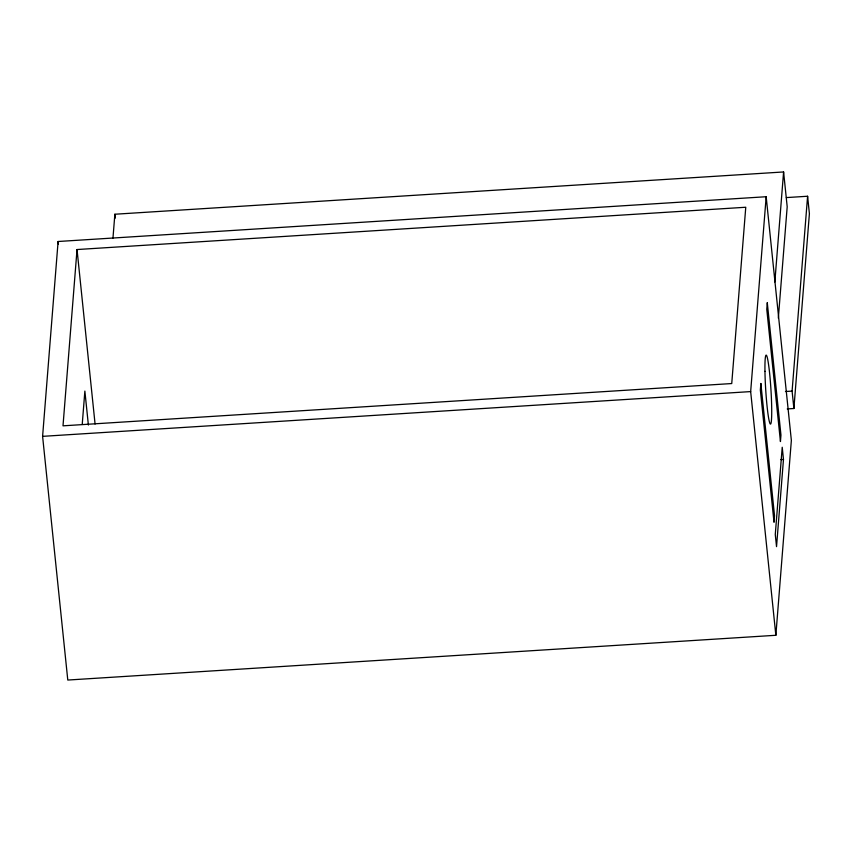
<?xml version="1.0" encoding="UTF-8"?>
<svg xmlns="http://www.w3.org/2000/svg" width="852" height="852" viewBox="0 0 852 852"><rect width="100%" height="100%" fill="white"/><g stroke="black" fill="none" stroke-linecap="round" stroke-linejoin="round"><path stroke-width="1.28" d="M42.6 436.352L58.106 241.499L766.172 196.727L791.359 440.42L775.852 635.283L67.787 680.045L42.6 436.352L750.665 391.59L766.172 196.727M77.031 249.54L63.005 425.83L731.74 383.549L745.766 207.249L77.031 249.54L95.073 424.04M82.239 424.232L84.87 391.089L88.384 425.031M112.965 238.091L114.871 214.235L783.595 171.955L787.195 206.77L778.334 318.115M774.841 281.969L783.595 171.955M783.478 459.43L776.534 546.643L775.277 534.46L782.221 447.247L783.478 459.43L780.858 459.59M787.248 408.928L793.894 408.502L792.094 391.1L807.6 196.248L786.343 197.589M793.894 408.502L809.4 213.65L807.6 196.248M785.459 391.515L792.094 391.1M750.665 391.59L775.852 635.283M114.871 214.235L115.265 218.101M58.106 241.499L58.373 244.141M760.857 383.496L760.346 389.992L774.021 522.276L774.532 515.779L760.857 383.496M767.29 302.769L766.768 309.265L780.443 441.549L780.954 435.052L767.29 302.769M764.958 371.312A34.591 2.62 86.4 0 0 770.41 424.072A34.591 2.62 86.4 0 0 769.622 373.336A34.591 2.62 86.4 0 0 764.958 371.312"/></g></svg>
